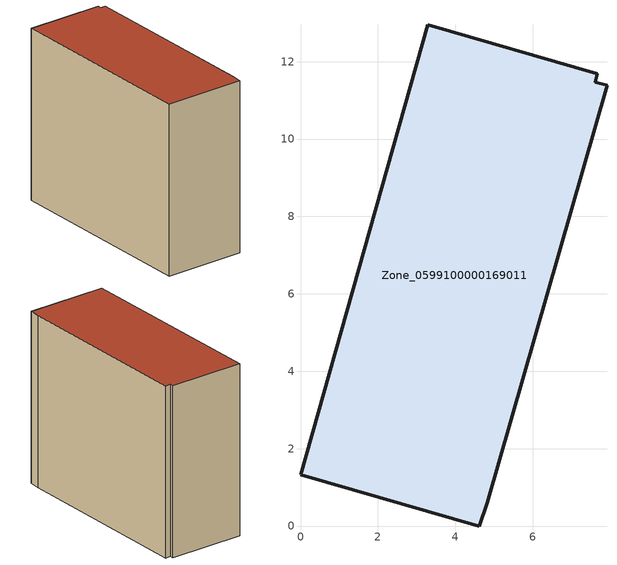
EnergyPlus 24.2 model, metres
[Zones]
Zone_0599100000169011
 floor ground (C_G): 7.92,11.39 4.83,0.6 4.62,0 0,1.32 3.29,12.95 7.67,11.69 7.62,11.47 z0
 wall outside (C_F): 3.29,12.95 0,1.32 4.62,0 4.83,0.6 7.92,11.39 7.62,11.47 7.67,11.69 3.29,12.95 z0:10.28
 roof outside (C_R): 4.83,0.6 7.92,11.39 7.62,11.47 7.67,11.69 3.29,12.95 0,1.32 4.62,0 z10.28
[BUILDING]
Pand.0599100000169011: North Axis=0; Terrain=City; Loads Convergence Tolerance Value=0.04; Temperature Convergence Tolerance Value=0.4; Solar Distribution=FullExterior; Maximum Number of Warmup Days=25; Minimum Number of Warmup Days=1
[Site:Location]
Rotterdam.The.Hague.AP_ZH_NLD Design_Conditions: Latitude=51.96; Longitude=4.45; Time Zone=1; Elevation=-4.5
[SITE:GROUNDTEMPERATURE:BUILDINGSURFACE]
18, 18, 18, 18, 18, 18, 18, 18, 18, 18, 18, 18
[MATERIAL] Thermal Absorptance=0.9; Solar Absorptance=0.7; Visible Absorptance=0.7
Name | Roughness | Thickness | Conductivity | Density | Specific Heat
G.TI.1946 | MediumSmooth | 0.15 | 1 | 540 | 1210
F.TI.1946 | Rough | 0.3 | 0.857143 | 1920 | 840
R.TI.1946 | MediumRough | 0.2 | 0.1 | 1500 | 1000
[CONSTRUCTION]
C_G: G.TI.1946
C_F: F.TI.1946
C_R: R.TI.1946
[ZONE]
Zone_0599100000169011: Type=1; Multiplier=1; Ceiling Height=Autocalculate; Volume=Autocalculate; Floor Area=autocalculate; Part of Total Floor Area=Yes
[ZONEINFILTRATION:DESIGNFLOWRATE]
Infil_Zone_0599100000169011: Zone or ZoneList or Space or SpaceList=Zone_0599100000169011; Schedule=AlwaysOn; Design Flow Rate Calculation Method=Flow/Area; Flow Rate per Floor Area=0.003; Constant Term Coefficient=1; Temperature Term Coefficient=0; Velocity Term Coefficient=0; Velocity Squared Term Coefficient=0
[HVACTEMPLATE:ZONE:IDEALLOADSAIRSYSTEM]
Zone_0599100000169011: Maximum Heating Supply Air Temperature=50; Minimum Cooling Supply Air Temperature=13; Maximum Heating Supply Air Humidity Ratio=0.0156; Minimum Cooling Supply Air Humidity Ratio=0.0077; Heating Limit=NoLimit; Cooling Limit=NoLimit; Dehumidification Control Type=ConstantSensibleHeatRatio; Cooling Sensible Heat Ratio=0.7; Dehumidification Setpoint=60; Humidification Control Type=None; Humidification Setpoint=30; Outdoor Air Method=None; Outdoor Air Flow Rate per Person=0.00944; Outdoor Air Flow Rate per Zone Floor Area=0; Outdoor Air Flow Rate per Zone=0; Demand Controlled Ventilation Type=None; Outdoor Air Economizer Type=NoEconomizer; Heat Recovery Type=None; Sensible Heat Recovery Effectiveness=0.7; Latent Heat Recovery Effectiveness=0.65
[ZONECONTROL:THERMOSTAT]
ThermostatControl_Zone_0599100000169011: Zone or ZoneList=Zone_0599100000169011; Control Type Schedule=DualSetpointControlType; Control 1=Thermostat_Zone_0599100000169011; Temperature Difference Between Cutout And Setpoint=0
[THERMOSTATSETPOINT:DUALSETPOINT]
Thermostat_Zone_0599100000169011: Heating Setpoint Temperature Schedule=HeatingSetpoint_Zone_0599100000169011; Cooling Setpoint Temperature Schedule=CoolingSetpoint_Zone_0599100000169011
[SCHEDULE:COMPACT]
HeatingSetpoint_Zone_0599100000169011: Through: 12/31, For: AllDays, Until: 24:00, 21
CoolingSetpoint_Zone_0599100000169011: Through: 12/31, For: AllDays, Until: 24:00, 24
DualSetpointControlType: Through: 12/31, For: AllDays, Until: 24:00, 4
AlwaysOn: Through: 12/31, For: AllDays, Until: 24:00, 1
